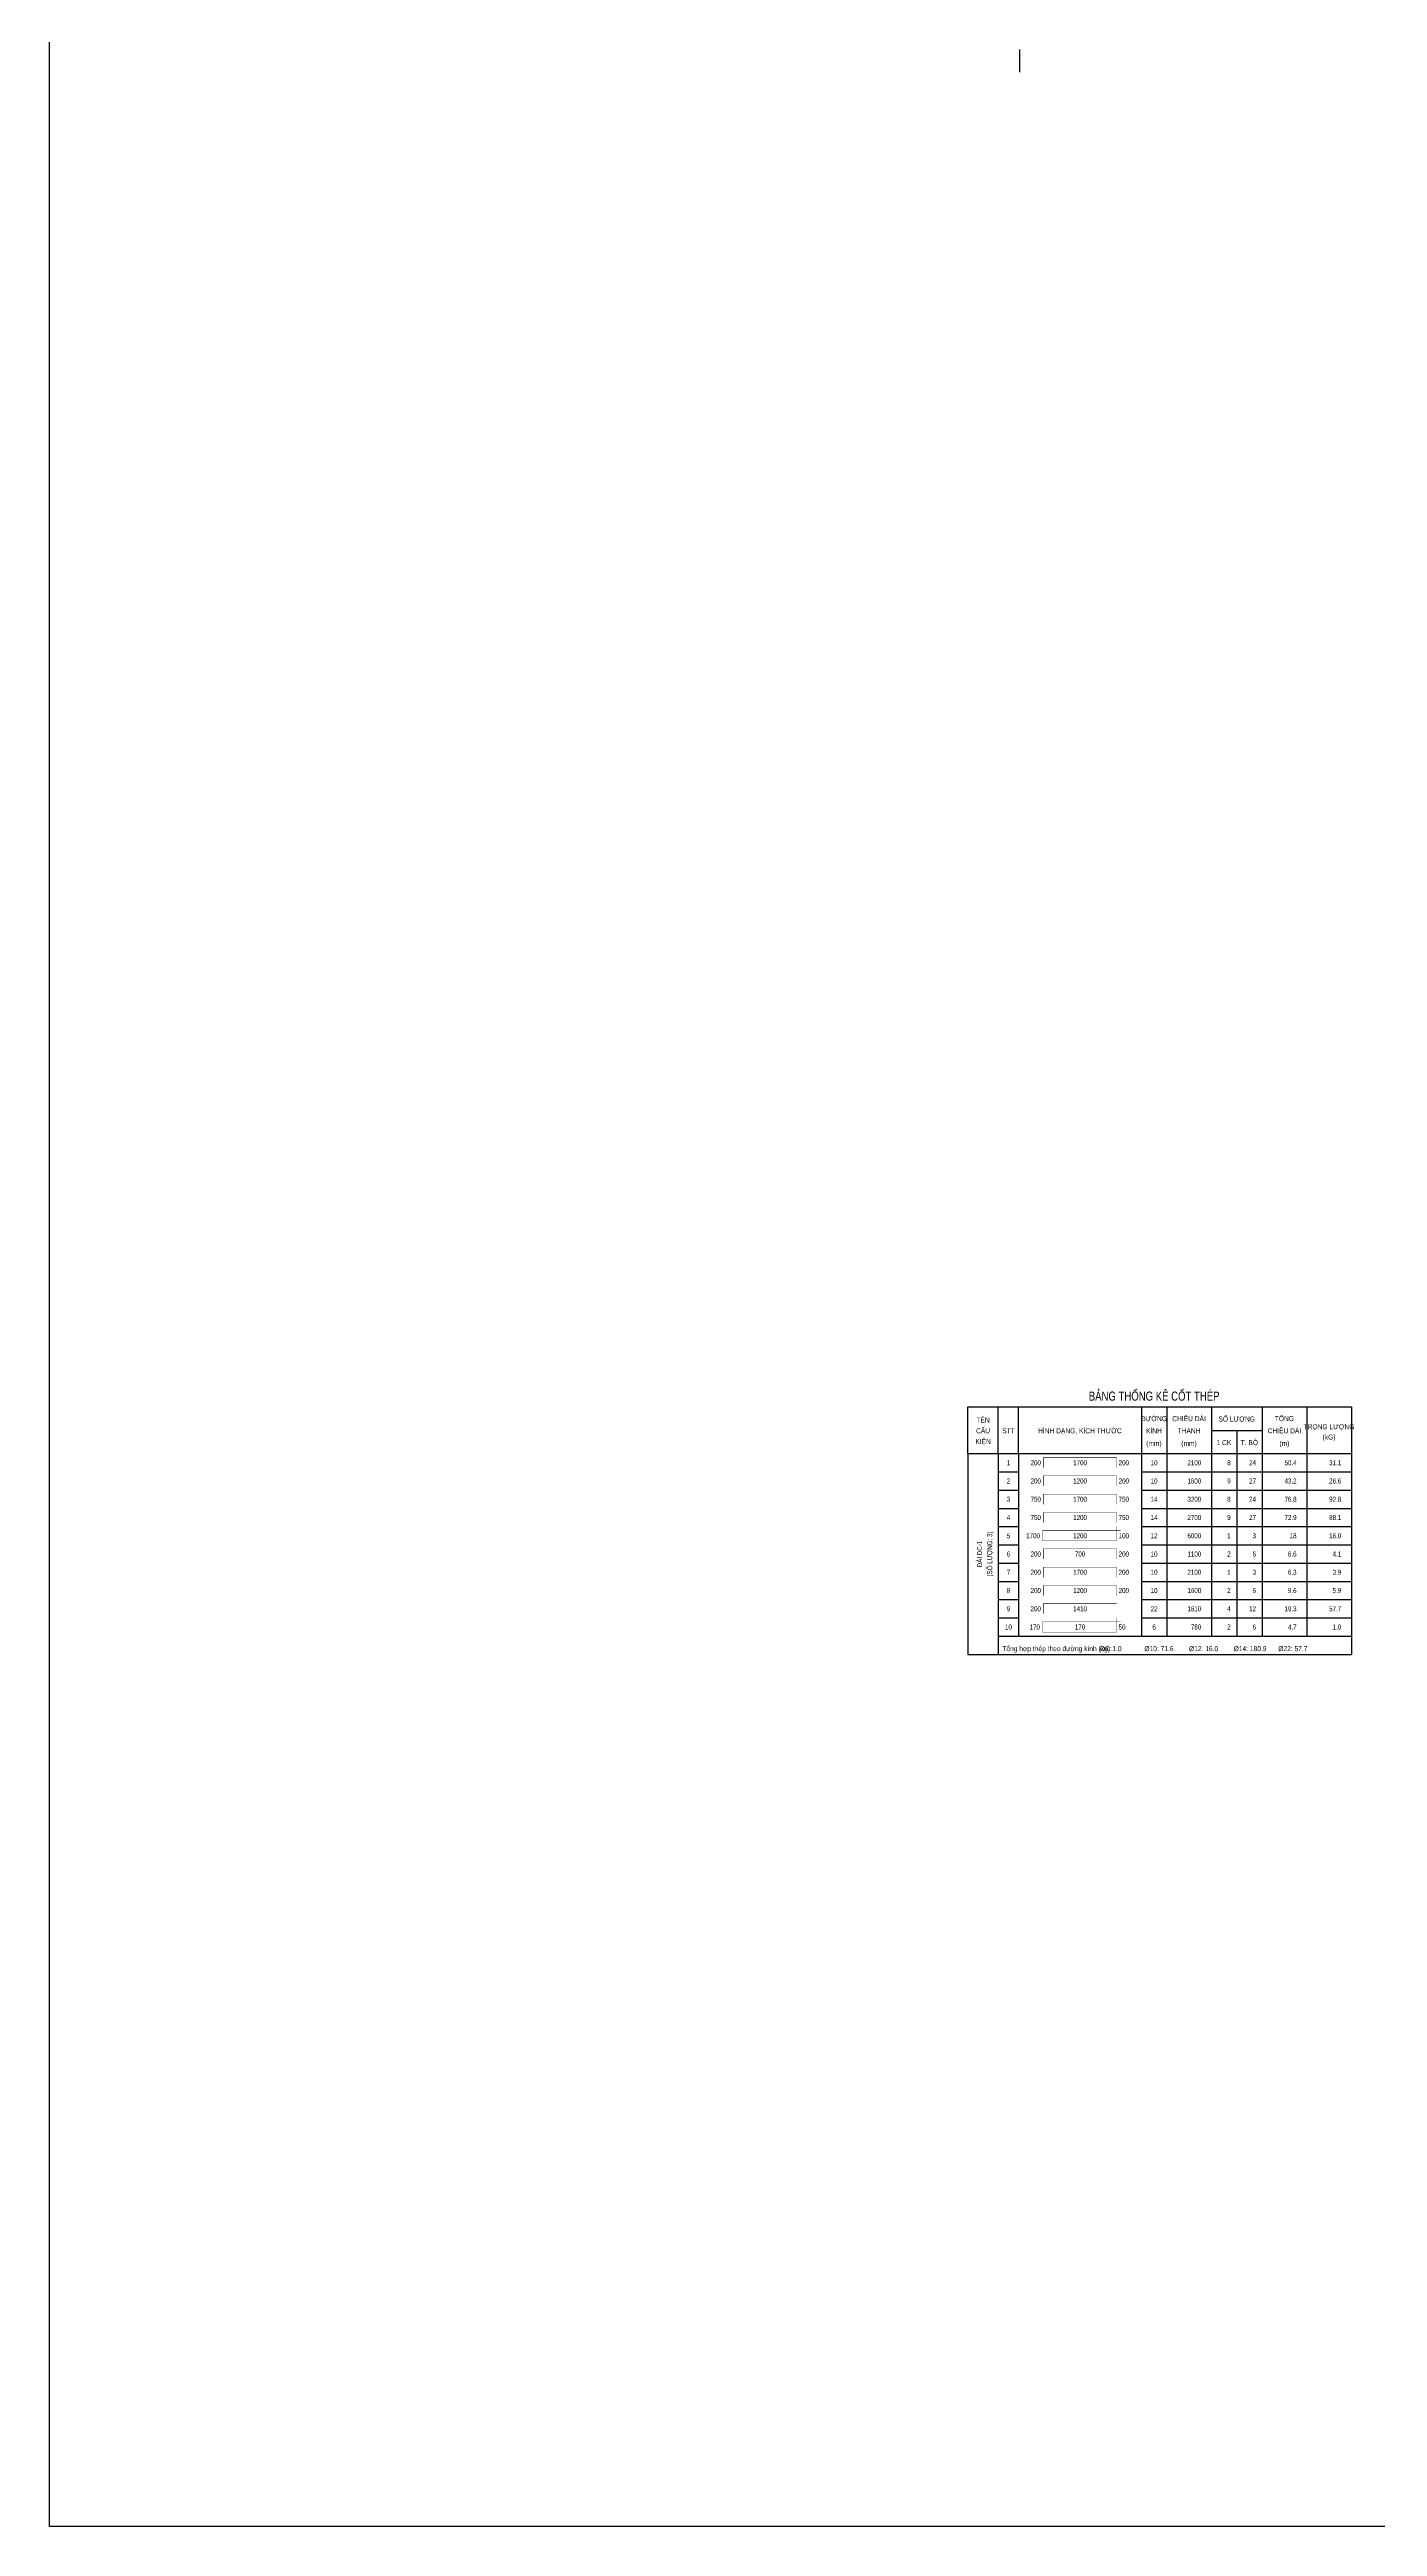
# Model space of a CAD drawing. Header units: inches. Extents: x 442278 to 842836, y -356313 to 59457.
# Drawn here: x 690618 to 697163, y -10461 to 1752 of the extents above; entities that cross this region are included whole.
import ezdxf
from ezdxf.enums import TextEntityAlignment as Align

# ---------------------------------------------------------------- set-up
doc = ezdxf.new("R2010")
doc.units = ezdxf.units.IN
doc.header["$LTSCALE"] = 250
doc.header["$MEASUREMENT"] = 0
for name, color, linetype in [('LA.BT', 7, 'Continuous'), ('LA.TC', 3, 'Continuous'), ('LA.TEXT', 60, 'Continuous'), ('XDIT-MANH', 252, 'Continuous')]:
    doc.layers.add(name, color=color, linetype=linetype)
doc.styles.add('S.BTEXT', font='arial.ttf', dxfattribs={"width": 0.75})
doc.styles.add('S.STEXT', font='arial.ttf', dxfattribs={"width": 0.7})

# ---------------------------------------------------------------- blocks, each defined once
blk = doc.blocks.new('TIEUDE.BTKD')
at = {"layer": 'LA.BT'}
for p, q in [((0, -350), (0, -120)), ((0, -120), (1890, -120)), ((150, -350), (150, -120)), ((250, -350), (250, -120)), ((855, -120), (855, -350)), ((980, -120), (980, -350)), ((1200, -120), (1200, -350)), ((1450, -120), (1450, -350)), ((1670, -120), (1670, -350)), ((1890, -120), (1890, -350)), ((1200, -236), (1450, -236)), ((1325, -236), (1325, -350)), ((0, -350), (1890, -350))]:
    blk.add_line(p, q, dxfattribs=at)
at = {"layer": 'LA.TEXT', "style": 'S.BTEXT', "width": 0.75}
blk.add_text('BẢNG THỐNG KÊ CỐT THÉP', height=45, dxfattribs=at).set_placement((918, -60), align=Align.MIDDLE)
for s, p in [('TÊN', (75, -197)), ('CẤU', (75, -250)), ('STT', (200, -250)), ('HÌNH DẠNG, KÍCH THƯỚC', (552, -250)), ('ĐƯỜNG', (917, -190)), ('KÍNH', (917, -250)), ('CHIỀU DÀI', (1090, -190)), ('THANH', (1090, -250)), ('SỐ LƯỢNG', (1325, -192)), ('CHIỀU DÀI', (1560, -250)), ('TỔNG', (1560, -190)), ('TRỌNG LƯỢNG', (1780, -230)), ('KIỆN', (75, -303)), ('(mm)', (917, -312)), ('(mm)', (1090, -312)), ('1 CK', (1262, -308)), ('T. BỘ', (1387, -308)), ('(m)', (1560, -312)), ('(kG)', (1780, -281))]:
    blk.add_text(s, height=25, dxfattribs=at).set_placement(p, align=Align.CENTER)
blk = doc.blocks.new('TH.9')
at = {"layer": 'LA.TC', "const_width": 2}
blk.add_lwpolyline([(583, 20), (583, 70), (222, 70), (222, 20)], dxfattribs=at)
at = {"layer": 'LA.TEXT', "style": 'S.STEXT', "width": 0.7}
for tag, p in [('SH', (50, 45)), ('L2', (403, 45)), ('DK', (768, 45))]:
    blk.add_attdef(tag, text='', height=25, dxfattribs=at).set_placement(p, align=Align.MIDDLE)
for tag, p in [('L1', (210, 45)), ('DAI', (1000, 45)), ('SL1', (1145, 45)), ('SLA', (1270, 45)), ('DT', (1470, 45)), ('TL', (1690, 45))]:
    blk.add_attdef(tag, text='', height=25, dxfattribs=at).set_placement(p, align=Align.MIDDLE_RIGHT)
blk.add_attdef('L3', text='', height=25, dxfattribs=at).set_placement((593, 45), align=Align.MIDDLE_LEFT)
blk = doc.blocks.new('TH.14')
at = {"layer": 'LA.TC', "const_width": 2}
blk.add_lwpolyline([(583, 90), (583, 20), (218, 20), (218, 70), (603, 70)], dxfattribs=at)
at = {"layer": 'LA.TEXT', "style": 'S.STEXT', "width": 0.7}
for tag, p in [('SH', (50, 45)), ('L2', (403, 45)), ('DK', (768, 45))]:
    blk.add_attdef(tag, text='', height=25, dxfattribs=at).set_placement(p, align=Align.MIDDLE)
for tag, p in [('L1', (205, 45)), ('DAI', (1000, 45)), ('SL1', (1145, 45)), ('SLA', (1270, 45)), ('DT', (1470, 45)), ('TL', (1690, 45))]:
    blk.add_attdef(tag, text='', height=25, dxfattribs=at).set_placement(p, align=Align.MIDDLE_RIGHT)
blk.add_attdef('M', text='', height=25, dxfattribs=at).set_placement((593, 45), align=Align.MIDDLE_LEFT)
blk = doc.blocks.new('TH.6')
at = {"layer": 'LA.TC', "const_width": 2}
blk.add_lwpolyline([(583, 70), (222, 70), (222, 20)], dxfattribs=at)
at = {"layer": 'LA.TEXT', "style": 'S.STEXT', "width": 0.7}
for tag, p in [('SH', (50, 45)), ('L2', (403, 45)), ('DK', (768, 45))]:
    blk.add_attdef(tag, text='', height=25, dxfattribs=at).set_placement(p, align=Align.MIDDLE)
for tag, p in [('L1', (210, 45)), ('DAI', (1000, 45)), ('SL1', (1145, 45)), ('SLA', (1270, 45)), ('DT', (1470, 45)), ('TL', (1690, 45))]:
    blk.add_attdef(tag, text='', height=25, dxfattribs=at).set_placement(p, align=Align.MIDDLE_RIGHT)

msp = doc.modelspace()

# ---------------------------------------------------------------- linework, layer by layer
at = {"layer": 'LA.BT'}
for p, q in [((695144.32, -5171.39), (695144.32, -6161.39)), ((695294.32, -5171.39), (695294.32, -6161.39)), ((695394.32, -5171.39), (695394.32, -6071.39)), ((695999.32, -5171.39), (695999.32, -6071.39)), ((696124.32, -5171.39), (696124.32, -6071.39)), ((696344.32, -5171.39), (696344.32, -6071.39)), ((696469.32, -5171.39), (696469.32, -6071.39)), ((696594.32, -5171.39), (696594.32, -6071.39)), ((696814.32, -5171.39), (696814.32, -6071.39)), ((697034.32, -5171.39), (697034.32, -6161.39)), ((695294.32, -5261.39), (695394.32, -5261.39)), ((695294.32, -5351.39), (695394.32, -5351.39)), ((695999.32, -5261.39), (697034.32, -5261.39)), ((695999.32, -5351.39), (697034.32, -5351.39)), ((695294.32, -5441.39), (695394.32, -5441.39)), ((695999.32, -5441.39), (697034.32, -5441.39)), ((695294.32, -5531.39), (695394.32, -5531.39)), ((695999.32, -5531.39), (697034.32, -5531.39)), ((695294.32, -5621.39), (695394.32, -5621.39)), ((695294.32, -5711.39), (695394.32, -5711.39)), ((695999.32, -5621.39), (697034.32, -5621.39)), ((695999.32, -5711.39), (697034.32, -5711.39)), ((695294.32, -5801.39), (695394.32, -5801.39)), ((695999.32, -5801.39), (697034.32, -5801.39)), ((695294.32, -5891.39), (695394.32, -5891.39)), ((695294.32, -5981.39), (695394.32, -5981.39)), ((695999.32, -5891.39), (697034.32, -5891.39)), ((695999.32, -5981.39), (697034.32, -5981.39)), ((695294.32, -6071.39), (697034.32, -6071.39)), ((695144.32, -6161.39), (697034.32, -6161.39))]:
    msp.add_line(p, q, dxfattribs=at)
at = {"layer": 'XDIT-MANH', "linetype": 'Continuous'}
msp.add_line((695400.75, 1639.83), (695400.75, 1751.78), dxfattribs=at)
at = {"layer": 'XDIT-MANH'}
msp.add_lwpolyline([(690618.37, 15709.47), (716328.54, 15709.47), (716328.54, -10461.36), (690618.37, -10461.36)], close=True, dxfattribs=at)

# ---------------------------------------------------------------- block references
at = {"layer": 'LA.BT'}
msp.add_blockref('TIEUDE.BTKD', (695144.32, -4821.39), dxfattribs=at)
at = {"layer": 'LA.TEXT'}
for name, p, values in [('TH.9', (695294.32, -5261.39), {'SH': '1', 'L1': '200', 'L2': '1700', 'L3': '200', 'DK': '10', 'DAI': '2100', 'SL1': '8', 'SLA': '24', 'DT': '50.4', 'TL': '31.1'}), ('TH.9', (695294.32, -5441.39), {'SH': '3', 'L1': '750', 'L2': '1700', 'L3': '750', 'DK': '14', 'DAI': '3200', 'SL1': '8', 'SLA': '24', 'DT': '76.8', 'TL': '92.8'}), ('TH.9', (695294.32, -5351.39), {'SH': '2', 'L1': '200', 'L2': '1200', 'L3': '200', 'DK': '10', 'DAI': '1600', 'SL1': '9', 'SLA': '27', 'DT': '43.2', 'TL': '26.6'}), ('TH.9', (695294.32, -5531.39), {'SH': '4', 'L1': '750', 'L2': '1200', 'L3': '750', 'DK': '14', 'DAI': '2700', 'SL1': '9', 'SLA': '27', 'DT': '72.9', 'TL': '88.1'}), ('TH.14', (695294.32, -5621.39), {'TL': '16.0', 'DT': '18', 'SLA': '3', 'SL1': '1', 'DAI': '6000', 'DK': '12', 'M': '100', 'L2': '1200', 'L1': '1700', 'SH': '5'}), ('TH.9', (695294.32, -5711.39), {'SH': '6', 'L1': '200', 'L2': '700', 'L3': '200', 'DK': '10', 'DAI': '1100', 'SL1': '2', 'SLA': '6', 'DT': '6.6', 'TL': '4.1'}), ('TH.9', (695294.32, -5801.39), {'SH': '7', 'L1': '200', 'L2': '1700', 'L3': '200', 'DK': '10', 'DAI': '2100', 'SL1': '1', 'SLA': '3', 'DT': '6.3', 'TL': '3.9'}), ('TH.9', (695294.32, -5891.39), {'SH': '8', 'L1': '200', 'L2': '1200', 'L3': '200', 'DK': '10', 'DAI': '1600', 'SL1': '2', 'SLA': '6', 'DT': '9.6', 'TL': '5.9'}), ('TH.14', (695294.32, -6071.39), {'TL': '1.0', 'DT': '4.7', 'SLA': '6', 'SL1': '2', 'DAI': '780', 'DK': '6', 'M': '50', 'L2': '170', 'L1': '170', 'SH': '10'}), ('TH.6', (695294.32, -5981.39), {'L1': '200', 'L2': '1410', 'SH': '9', 'DAI': '1610', 'DK': '22', 'SL1': '4', 'SLA': '12', 'TL': '57.7', 'DT': '19.3'})]:
    msp.add_blockref(name, p, dxfattribs=at).add_auto_attribs(values)

# ---------------------------------------------------------------- texts
at = {"layer": 'LA.TEXT', "style": 'S.STEXT', "width": 0.7}
msp.add_text('ĐÀI ĐC-1', height=25, rotation=90, dxfattribs=at).set_placement((695214.32, -5666.39), align=Align.CENTER)
at = {"layer": 'LA.TEXT', "color": 7, "style": 'S.STEXT', "width": 0.7}
msp.add_text('(SỐ LƯỢNG: 3)', height=25, rotation=90, dxfattribs=at).set_placement((695264.32, -5666.39), align=Align.CENTER)
at = {"layer": 'LA.TEXT', "style": 'S.STEXT', "width": 0.75}
for s, p in [('Tổng hợp thép theo đường kính (kg):', (695314.32, -6145.39)), ('%%c6: 1.0', (695794.32, -6145.39)), ('%%c10: 71.6', (696014.32, -6145.39)), ('%%c12: 16.0', (696234.32, -6145.39)), ('%%c14: 180.9', (696454.32, -6145.39)), ('%%c22: 57.7', (696674.32, -6145.39))]:
    msp.add_text(s, height=25, dxfattribs=at).set_placement(p)

doc.saveas('drawing.dxf')
